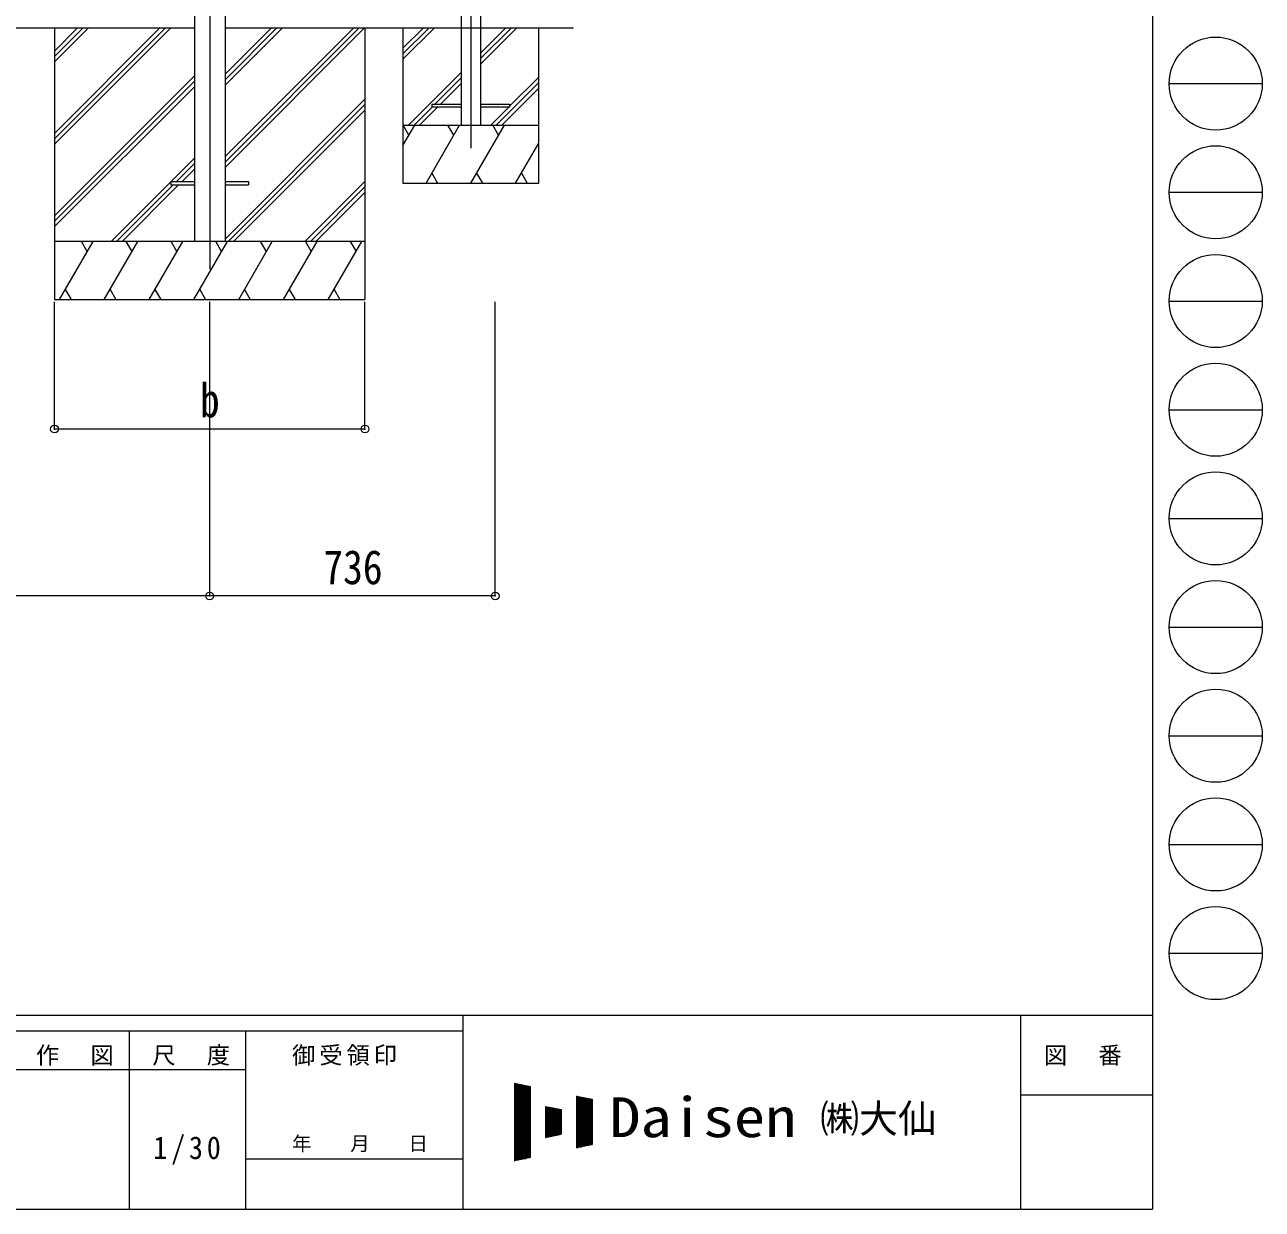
# Model space of a CAD drawing. Units: millimetres at full size; details may follow other scales. Extents: x -5590 to 5652, y -3902 to 3858.
# Drawn here: x 2463 to 5652, y -3902 to -850 of the extents above; entities that cross this region are included whole.
import ezdxf
from ezdxf.enums import TextEntityAlignment as Align

# ---------------------------------------------------------------- set-up
doc = ezdxf.new("R2010")
doc.units = ezdxf.units.MM
doc.header["$LTSCALE"] = 20
doc.header["$PDMODE"] = 32
doc.header["$PDSIZE"] = 20
for name, color, linetype, lineweight in [('0-0_0', 7, 'Continuous', 9), ('0-1_本体', 4, 'Continuous', 9), ('0-2_部品', 7, 'Continuous', 9), ('0-8_PARTS2', 2, 'Continuous', 9), ('0-A_寸法', 6, 'Continuous', 9), ('1-0_FRAME', 7, 'Continuous', 9), ('1-1_GLASS', 4, 'Continuous', 9), ('1-8', 2, 'Continuous', 9), ('F-0_240', 7, 'Continuous', 9)]:
    doc.layers.add(name, color=color, linetype=linetype, lineweight=lineweight)
doc.styles.add('ＭＳ ゴシック', font='')
doc.styles.get('ＭＳ ゴシック').set_extended_font_data('MS Gothic')

msp = doc.modelspace()

# ---------------------------------------------------------------- linework, layer by layer
at = {"layer": '0-0_0'}
for p, q in [((1547.11, -858.31), (2900.11, -858.31)), ((2539.72, -858.31), (2539.72, -1558.31)), ((2539.72, -1129.81), (2811.22, -858.31)), ((2539.72, -1143.95), (2825.36, -858.31)), ((2539.72, -1158.09), (2839.5, -858.31)), ((2539.72, -917.68), (2599.09, -858.31)), ((2539.72, -931.82), (2613.23, -858.31)), ((2539.72, -945.96), (2627.37, -858.31)), ((2979.11, -1218.17), (3338.98, -858.31)), ((2979.11, -1189.89), (3310.7, -858.31)), ((2979.11, -1204.03), (3324.84, -858.31)), ((2979.11, -1006.04), (3126.85, -858.31)), ((2979.11, -991.9), (3112.71, -858.31)), ((2979.11, -977.76), (3098.56, -858.31)), ((2979.11, -858.31), (3877.62, -858.31)), ((3339.72, -858.31), (3339.72, -1558.31)), ((2539.72, -1341.94), (2900.11, -981.55)), ((2539.72, -1356.08), (2900.11, -995.69)), ((2539.72, -1370.23), (2900.11, -1009.83)), ((2979.11, -1402.02), (3339.72, -1041.42)), ((2986.97, -1408.31), (3339.72, -1055.56)), ((3001.11, -1408.31), (3339.72, -1069.7)), ((2685.48, -1408.31), (2900.11, -1193.68)), ((2854.12, -1253.81), (2900.11, -1207.82)), ((2868.27, -1253.81), (2900.11, -1221.96)), ((2699.62, -1408.31), (2845.12, -1262.81)), ((2713.77, -1408.31), (2859.27, -1262.81)), ((3184.96, -1408.31), (3339.72, -1253.55)), ((3199.1, -1408.31), (3339.72, -1267.69)), ((3213.24, -1408.31), (3339.72, -1281.84)), ((3339.72, -1408.31), (2539.72, -1408.31)), ((2552.42, -1558.31), (2639.02, -1408.31)), ((2624.02, -1434.29), (2609.02, -1408.31)), ((2667.89, -1558.31), (2754.49, -1408.31)), ((2739.49, -1434.29), (2724.49, -1408.31)), ((2783.36, -1558.31), (2869.96, -1408.31)), ((2854.96, -1434.29), (2839.96, -1408.31)), ((2898.83, -1558.31), (2985.43, -1408.31)), ((2970.43, -1434.29), (2955.43, -1408.31)), ((3014.3, -1558.31), (3100.9, -1408.31)), ((3085.9, -1434.29), (3070.9, -1408.31)), ((3129.77, -1558.31), (3216.37, -1408.31)), ((3186.37, -1408.31), (3201.37, -1434.29)), ((3245.24, -1558.31), (3331.84, -1408.31)), ((3301.84, -1408.31), (3316.84, -1434.29)), ((2539.72, -1558.31), (3339.72, -1558.31)), ((2567.42, -1532.33), (2582.42, -1558.31)), ((2682.89, -1532.33), (2697.89, -1558.31)), ((2798.36, -1532.33), (2813.36, -1558.31)), ((2913.83, -1532.33), (2928.83, -1558.31)), ((3029.3, -1532.33), (3044.3, -1558.31)), ((3144.77, -1532.33), (3159.77, -1558.31)), ((3260.24, -1532.33), (3275.24, -1558.31))]:
    msp.add_line(p, q, dxfattribs=at)
at = {"layer": '0-1_本体'}
for p, q in [((2900.11, 1054.15), (2900.11, -1408.31)), ((2979.11, 1054.15), (2979.11, -1408.31))]:
    msp.add_line(p, q, dxfattribs=at)
at = {"layer": '0-2_部品', "color": 4}
for p, q in [((2839.72, -1253.81), (2839.72, -1262.81)), ((2839.72, -1253.81), (2900.11, -1253.81)), ((2839.72, -1262.81), (2900.11, -1262.81)), ((2979.11, -1253.81), (3039.72, -1253.81)), ((2979.11, -1262.81), (3039.72, -1262.81)), ((3039.72, -1253.81), (3039.72, -1262.81))]:
    msp.add_line(p, q, dxfattribs=at)
at = {"layer": '0-8_PARTS2'}
msp.add_line((2939.61, 1483.86), (2939.61, -1479.6), dxfattribs=at)
at = {"layer": '0-A_寸法'}
for p, q in [((2539.72, -1891.63), (2539.72, -1564.17)), ((2939.61, -2321.76), (2939.61, -1564.17)), ((3339.72, -1891.63), (3339.72, -1564.17)), ((3675.61, -2321.76), (3675.61, -1564.17)), ((3339.72, -1891.63), (2539.72, -1891.63)), ((2939.61, -2321.76), (1507.61, -2321.76)), ((3675.61, -2321.76), (2939.61, -2321.76))]:
    msp.add_line(p, q, dxfattribs=at)
for p in [(2539.72, -1891.63), (3339.72, -1891.63), (2939.61, -2321.76), (3675.61, -2321.76)]:
    msp.add_point(p, dxfattribs=at)
at = {"layer": '1-0_FRAME'}
for p, q in [((3437.62, -910.76), (3489.96, -858.41)), ((3437.62, -924.9), (3504.11, -858.41)), ((3437.62, -939.04), (3518.25, -858.41)), ((3437.62, -858.41), (3437.62, -1258.41)), ((3637.62, -951.17), (3730.38, -858.41)), ((3637.62, -937.03), (3716.24, -858.41)), ((3637.62, -922.89), (3702.1, -858.41)), ((3787.62, -1258.41), (3787.62, -858.41)), ((3452.09, -1108.41), (3587.62, -972.89)), ((3520.24, -1054.41), (3587.62, -987.03)), ((3712.61, -1060.02), (3787.62, -985.02)), ((3534.38, -1054.41), (3587.62, -1001.17)), ((3678.37, -1108.41), (3787.62, -999.16)), ((3692.51, -1108.41), (3787.62, -1013.3)), ((3466.24, -1108.41), (3512.61, -1062.03)), ((3480.38, -1108.41), (3526.38, -1062.41)), ((3664.23, -1108.41), (3710.23, -1062.41)), ((3437.62, -1161.52), (3468.28, -1108.41)), ((3437.62, -1108.41), (3787.62, -1108.41)), ((3453.28, -1134.39), (3438.28, -1108.41)), ((3497.15, -1258.41), (3583.75, -1108.41)), ((3568.75, -1134.39), (3553.75, -1108.41)), ((3612.62, -1258.41), (3699.22, -1108.41)), ((3684.22, -1134.39), (3669.22, -1108.41)), ((3728.09, -1258.41), (3787.62, -1155.31)), ((3512.15, -1232.43), (3527.15, -1258.41)), ((3627.62, -1232.43), (3642.62, -1258.41)), ((3743.09, -1232.43), (3758.09, -1258.41)), ((3437.62, -1258.41), (3787.62, -1258.41))]:
    msp.add_line(p, q, dxfattribs=at)
at = {"layer": '1-1_GLASS'}
for p, q in [((3587.62, 1021.8), (3587.62, -1108.41)), ((3637.62, 1021.8), (3637.62, -1108.41)), ((3587.62, -1062.41), (3512.62, -1062.41)), ((3637.62, -1054.41), (3712.62, -1054.41))]:
    msp.add_line(p, q, dxfattribs=at)
for points in [[(3512.62, -1062.41), (3512.62, -1054.41), (3587.62, -1054.41)], [(3712.62, -1054.41), (3712.62, -1062.41), (3637.62, -1062.41)]]:
    msp.add_lwpolyline(points, dxfattribs=at)
at = {"layer": '1-8'}
msp.add_line((3612.62, 1028.76), (3612.62, -1168.09), dxfattribs=at)
at = {"layer": 'F-0_240', "color": 5}
for p, q in [((5369.7, 3858.23), (5369.7, -3901.77)), ((-5590.3, -3401.77), (5369.7, -3401.77)), ((3591.86, -3401.77), (3591.86, -3901.77)), ((5029.7, -3401.77), (5029.7, -3901.77)), ((-5590.3, -3441.77), (3591.86, -3441.77)), ((2731.86, -3441.77), (2731.86, -3901.77)), ((3031.86, -3441.77), (3031.86, -3901.77)), ((1831.86, -3541.77), (3031.86, -3541.77)), ((5029.7, -3606.77), (5369.7, -3606.77)), ((3031.86, -3771.77), (3591.86, -3771.77)), ((-5590.3, -3901.77), (5369.7, -3901.77))]:
    msp.add_line(p, q, dxfattribs=at)
at = {"layer": 'F-0_240', "color": 4}
for p, q in [((5412.44, -1001.77), (5652.44, -1001.77)), ((5412.44, -1281.77), (5652.44, -1281.77)), ((5412.44, -1561.77), (5652.44, -1561.77)), ((5412.44, -1841.77), (5652.44, -1841.77)), ((5412.44, -2121.77), (5652.44, -2121.77)), ((5412.44, -2401.77), (5652.44, -2401.77)), ((5412.44, -2681.77), (5652.44, -2681.77)), ((5412.44, -2961.77), (5652.44, -2961.77)), ((5412.44, -3241.77), (5652.44, -3241.77))]:
    msp.add_line(p, q, dxfattribs=at)
at = {"layer": 'F-0_240'}
for p, q in [((3725.17, -3576.84), (3765.17, -3585.17)), ((3725.17, -3576.84), (3725.17, -3776.84)), ((3725.17, -3578.72), (3734.2, -3578.72)), ((3725.17, -3580.72), (3743.8, -3580.72)), ((3725.17, -3582.72), (3753.4, -3582.72)), ((3725.17, -3584.72), (3763, -3584.72)), ((3725.17, -3586.72), (3765.17, -3586.72)), ((3725.17, -3588.72), (3765.17, -3588.72)), ((3725.17, -3590.72), (3765.17, -3590.72)), ((3725.17, -3592.72), (3765.17, -3592.72)), ((3725.17, -3594.72), (3765.17, -3594.72)), ((3725.17, -3596.72), (3765.17, -3596.72)), ((3725.17, -3598.72), (3765.17, -3598.72)), ((3725.17, -3600.72), (3765.17, -3600.72)), ((3725.17, -3602.72), (3765.17, -3602.72)), ((3726.35, -3776.59), (3726.35, -3577.08)), ((3728.35, -3776.17), (3728.35, -3577.5)), ((3730.35, -3775.76), (3730.35, -3577.92)), ((3732.35, -3775.34), (3732.35, -3578.33)), ((3734.35, -3774.92), (3734.35, -3578.75)), ((3736.35, -3774.51), (3736.35, -3579.17)), ((3738.35, -3774.09), (3738.35, -3579.58)), ((3740.35, -3773.67), (3740.35, -3580)), ((3742.35, -3773.26), (3742.35, -3580.42)), ((3744.35, -3772.84), (3744.35, -3580.83)), ((3746.35, -3772.42), (3746.35, -3581.25)), ((3748.35, -3772.01), (3748.35, -3581.67)), ((3750.35, -3771.59), (3750.35, -3582.08)), ((3752.35, -3771.17), (3752.35, -3582.5)), ((3754.35, -3770.76), (3754.35, -3582.92)), ((3756.35, -3770.34), (3756.35, -3583.33)), ((3758.35, -3769.92), (3758.35, -3583.75)), ((3760.35, -3769.51), (3760.35, -3584.17)), ((3762.35, -3769.09), (3762.35, -3584.58)), ((3764.35, -3768.67), (3764.35, -3585)), ((3765.17, -3585.17), (3765.17, -3768.5)), ((3725.17, -3604.72), (3765.17, -3604.72)), ((3725.17, -3606.72), (3765.17, -3606.72)), ((3725.17, -3608.72), (3765.17, -3608.72)), ((3725.17, -3610.72), (3765.17, -3610.72)), ((3725.17, -3612.72), (3765.17, -3612.72)), ((3725.17, -3614.72), (3765.17, -3614.72)), ((3725.17, -3616.72), (3765.17, -3616.72)), ((3725.17, -3618.72), (3765.17, -3618.72)), ((3725.17, -3620.72), (3765.17, -3620.72)), ((3725.17, -3622.72), (3765.17, -3622.72)), ((3725.17, -3624.72), (3765.17, -3624.72)), ((3725.17, -3626.72), (3765.17, -3626.72)), ((3725.17, -3628.72), (3765.17, -3628.72)), ((3725.17, -3630.72), (3765.17, -3630.72)), ((3725.17, -3632.72), (3765.17, -3632.72)), ((3725.17, -3634.72), (3765.17, -3634.72)), ((3885.17, -3610.17), (3925.17, -3618.5)), ((3885.17, -3610.17), (3885.17, -3743.5)), ((3885.17, -3610.72), (3887.8, -3610.72)), ((3885.17, -3612.72), (3897.4, -3612.72)), ((3885.17, -3614.72), (3907, -3614.72)), ((3885.17, -3616.72), (3916.6, -3616.72)), ((3885.17, -3618.72), (3925.17, -3618.72)), ((3885.17, -3620.72), (3925.17, -3620.72)), ((3885.17, -3622.72), (3925.17, -3622.72)), ((3885.17, -3624.72), (3925.17, -3624.72)), ((3885.17, -3626.72), (3925.17, -3626.72)), ((3885.17, -3628.72), (3925.17, -3628.72)), ((3885.17, -3630.72), (3925.17, -3630.72)), ((3885.17, -3632.72), (3925.17, -3632.72)), ((3885.17, -3634.72), (3925.17, -3634.72)), ((3886.35, -3743.26), (3886.35, -3610.42)), ((3888.35, -3742.84), (3888.35, -3610.83)), ((3890.35, -3742.42), (3890.35, -3611.25)), ((3892.35, -3742.01), (3892.35, -3611.67)), ((3894.35, -3741.59), (3894.35, -3612.08)), ((3896.35, -3741.17), (3896.35, -3612.5)), ((3898.35, -3740.76), (3898.35, -3612.92)), ((3900.35, -3740.34), (3900.35, -3613.33)), ((3902.35, -3739.92), (3902.35, -3613.75)), ((3904.35, -3739.51), (3904.35, -3614.17)), ((3906.35, -3739.09), (3906.35, -3614.58)), ((3908.35, -3738.67), (3908.35, -3615)), ((3910.35, -3738.26), (3910.35, -3615.42)), ((3912.35, -3737.84), (3912.35, -3615.83)), ((3914.35, -3737.42), (3914.35, -3616.25)), ((3916.35, -3737.01), (3916.35, -3616.67)), ((3918.35, -3736.59), (3918.35, -3617.08)), ((3920.35, -3736.17), (3920.35, -3617.5)), ((3922.35, -3735.76), (3922.35, -3617.92)), ((3924.35, -3735.34), (3924.35, -3618.33)), ((3925.17, -3618.5), (3925.17, -3735.17)), ((3725.17, -3636.72), (3765.17, -3636.72)), ((3725.17, -3638.72), (3765.17, -3638.72)), ((3725.17, -3640.72), (3765.17, -3640.72)), ((3725.17, -3642.72), (3765.17, -3642.72)), ((3725.17, -3644.72), (3765.17, -3644.72)), ((3725.17, -3646.72), (3765.17, -3646.72)), ((3725.17, -3648.72), (3765.17, -3648.72)), ((3725.17, -3650.72), (3765.17, -3650.72)), ((3725.17, -3652.72), (3765.17, -3652.72)), ((3725.17, -3654.72), (3765.17, -3654.72)), ((3725.17, -3656.72), (3765.17, -3656.72)), ((3725.17, -3658.72), (3765.17, -3658.72)), ((3725.17, -3660.72), (3765.17, -3660.72)), ((3725.17, -3662.72), (3765.17, -3662.72)), ((3725.17, -3664.72), (3765.17, -3664.72)), ((3725.17, -3666.72), (3765.17, -3666.72)), ((3805.17, -3636.84), (3845.17, -3645.17)), ((3805.17, -3636.84), (3805.17, -3716.84)), ((3805.17, -3638.72), (3814.2, -3638.72)), ((3805.17, -3640.72), (3823.8, -3640.72)), ((3805.17, -3642.72), (3833.4, -3642.72)), ((3805.17, -3644.72), (3843, -3644.72)), ((3805.17, -3646.72), (3845.17, -3646.72)), ((3805.17, -3648.72), (3845.17, -3648.72)), ((3805.17, -3650.72), (3845.17, -3650.72)), ((3805.17, -3652.72), (3845.17, -3652.72)), ((3805.17, -3654.72), (3845.17, -3654.72)), ((3805.17, -3656.72), (3845.17, -3656.72)), ((3805.17, -3658.72), (3845.17, -3658.72)), ((3805.17, -3660.72), (3845.17, -3660.72)), ((3805.17, -3662.72), (3845.17, -3662.72)), ((3805.17, -3664.72), (3845.17, -3664.72)), ((3805.17, -3666.72), (3845.17, -3666.72)), ((3806.35, -3716.59), (3806.35, -3637.08)), ((3808.35, -3716.17), (3808.35, -3637.5)), ((3810.35, -3715.76), (3810.35, -3637.92)), ((3812.35, -3715.34), (3812.35, -3638.33)), ((3814.35, -3714.92), (3814.35, -3638.75)), ((3816.35, -3714.51), (3816.35, -3639.17)), ((3818.35, -3714.09), (3818.35, -3639.58)), ((3820.35, -3713.67), (3820.35, -3640)), ((3822.35, -3713.26), (3822.35, -3640.42)), ((3824.35, -3712.84), (3824.35, -3640.83)), ((3826.35, -3712.42), (3826.35, -3641.25)), ((3828.35, -3712.01), (3828.35, -3641.67)), ((3830.35, -3711.59), (3830.35, -3642.08)), ((3832.35, -3711.17), (3832.35, -3642.5)), ((3834.35, -3710.76), (3834.35, -3642.92)), ((3836.35, -3710.34), (3836.35, -3643.33)), ((3838.35, -3709.92), (3838.35, -3643.75)), ((3840.35, -3709.51), (3840.35, -3644.17)), ((3842.35, -3709.09), (3842.35, -3644.58)), ((3844.35, -3708.67), (3844.35, -3645)), ((3845.17, -3645.17), (3845.17, -3708.5)), ((3885.17, -3636.72), (3925.17, -3636.72)), ((3885.17, -3638.72), (3925.17, -3638.72)), ((3885.17, -3640.72), (3925.17, -3640.72)), ((3885.17, -3642.72), (3925.17, -3642.72)), ((3885.17, -3644.72), (3925.17, -3644.72)), ((3885.17, -3646.72), (3925.17, -3646.72)), ((3885.17, -3648.72), (3925.17, -3648.72)), ((3885.17, -3650.72), (3925.17, -3650.72)), ((3885.17, -3652.72), (3925.17, -3652.72)), ((3885.17, -3654.72), (3925.17, -3654.72)), ((3885.17, -3656.72), (3925.17, -3656.72)), ((3885.17, -3658.72), (3925.17, -3658.72)), ((3885.17, -3660.72), (3925.17, -3660.72)), ((3885.17, -3662.72), (3925.17, -3662.72)), ((3885.17, -3664.72), (3925.17, -3664.72)), ((3885.17, -3666.72), (3925.17, -3666.72)), ((3725.17, -3668.72), (3765.17, -3668.72)), ((3725.17, -3670.72), (3765.17, -3670.72)), ((3725.17, -3672.72), (3765.17, -3672.72)), ((3725.17, -3674.72), (3765.17, -3674.72)), ((3725.17, -3676.72), (3765.17, -3676.72)), ((3725.17, -3678.72), (3765.17, -3678.72)), ((3725.17, -3680.72), (3765.17, -3680.72)), ((3725.17, -3682.72), (3765.17, -3682.72)), ((3725.17, -3684.72), (3765.17, -3684.72)), ((3725.17, -3686.72), (3765.17, -3686.72)), ((3725.17, -3688.72), (3765.17, -3688.72)), ((3725.17, -3690.72), (3765.17, -3690.72)), ((3725.17, -3692.72), (3765.17, -3692.72)), ((3725.17, -3694.72), (3765.17, -3694.72)), ((3725.17, -3696.72), (3765.17, -3696.72)), ((3725.17, -3698.72), (3765.17, -3698.72)), ((3805.17, -3668.72), (3845.17, -3668.72)), ((3805.17, -3670.72), (3845.17, -3670.72)), ((3805.17, -3672.72), (3845.17, -3672.72)), ((3805.17, -3674.72), (3845.17, -3674.72)), ((3805.17, -3676.72), (3845.17, -3676.72)), ((3805.17, -3678.72), (3845.17, -3678.72)), ((3805.17, -3680.72), (3845.17, -3680.72)), ((3805.17, -3682.72), (3845.17, -3682.72)), ((3805.17, -3684.72), (3845.17, -3684.72)), ((3805.17, -3686.72), (3845.17, -3686.72)), ((3805.17, -3688.72), (3845.17, -3688.72)), ((3805.17, -3690.72), (3845.17, -3690.72)), ((3805.17, -3692.72), (3845.17, -3692.72)), ((3805.17, -3694.72), (3845.17, -3694.72)), ((3805.17, -3696.72), (3845.17, -3696.72)), ((3805.17, -3698.72), (3845.17, -3698.72)), ((3885.17, -3668.72), (3925.17, -3668.72)), ((3885.17, -3670.72), (3925.17, -3670.72)), ((3885.17, -3672.72), (3925.17, -3672.72)), ((3885.17, -3674.72), (3925.17, -3674.72)), ((3885.17, -3676.72), (3925.17, -3676.72)), ((3885.17, -3678.72), (3925.17, -3678.72)), ((3885.17, -3680.72), (3925.17, -3680.72)), ((3885.17, -3682.72), (3925.17, -3682.72)), ((3885.17, -3684.72), (3925.17, -3684.72)), ((3885.17, -3686.72), (3925.17, -3686.72)), ((3885.17, -3688.72), (3925.17, -3688.72)), ((3885.17, -3690.72), (3925.17, -3690.72)), ((3885.17, -3692.72), (3925.17, -3692.72)), ((3885.17, -3694.72), (3925.17, -3694.72)), ((3885.17, -3696.72), (3925.17, -3696.72)), ((3885.17, -3698.72), (3925.17, -3698.72)), ((3725.17, -3700.72), (3765.17, -3700.72)), ((3725.17, -3702.72), (3765.17, -3702.72)), ((3725.17, -3704.72), (3765.17, -3704.72)), ((3725.17, -3706.72), (3765.17, -3706.72)), ((3725.17, -3708.72), (3765.17, -3708.72)), ((3725.17, -3710.72), (3765.17, -3710.72)), ((3725.17, -3712.72), (3765.17, -3712.72)), ((3725.17, -3714.72), (3765.17, -3714.72)), ((3725.17, -3716.72), (3765.17, -3716.72)), ((3725.17, -3718.72), (3765.17, -3718.72)), ((3725.17, -3720.72), (3765.17, -3720.72)), ((3725.17, -3722.72), (3765.17, -3722.72)), ((3725.17, -3724.72), (3765.17, -3724.72)), ((3725.17, -3726.72), (3765.17, -3726.72)), ((3725.17, -3728.72), (3765.17, -3728.72)), ((3725.17, -3730.72), (3765.17, -3730.72)), ((3805.17, -3700.72), (3845.17, -3700.72)), ((3805.17, -3702.72), (3845.17, -3702.72)), ((3805.17, -3704.72), (3845.17, -3704.72)), ((3805.17, -3706.72), (3845.17, -3706.72)), ((3805.17, -3716.84), (3845.17, -3708.5)), ((3805.17, -3708.72), (3844.13, -3708.72)), ((3805.17, -3710.72), (3834.53, -3710.72)), ((3805.17, -3712.72), (3824.93, -3712.72)), ((3805.17, -3714.72), (3815.33, -3714.72)), ((3805.17, -3716.72), (3805.73, -3716.72)), ((3885.17, -3700.72), (3925.17, -3700.72)), ((3885.17, -3702.72), (3925.17, -3702.72)), ((3885.17, -3704.72), (3925.17, -3704.72)), ((3885.17, -3706.72), (3925.17, -3706.72)), ((3885.17, -3708.72), (3925.17, -3708.72)), ((3885.17, -3710.72), (3925.17, -3710.72)), ((3885.17, -3712.72), (3925.17, -3712.72)), ((3885.17, -3714.72), (3925.17, -3714.72)), ((3885.17, -3716.72), (3925.17, -3716.72)), ((3885.17, -3718.72), (3925.17, -3718.72)), ((3885.17, -3720.72), (3925.17, -3720.72)), ((3885.17, -3722.72), (3925.17, -3722.72)), ((3885.17, -3724.72), (3925.17, -3724.72)), ((3885.17, -3726.72), (3925.17, -3726.72)), ((3885.17, -3728.72), (3925.17, -3728.72)), ((3885.17, -3730.72), (3925.17, -3730.72)), ((3725.17, -3732.72), (3765.17, -3732.72)), ((3725.17, -3734.72), (3765.17, -3734.72)), ((3725.17, -3736.72), (3765.17, -3736.72)), ((3725.17, -3738.72), (3765.17, -3738.72)), ((3725.17, -3740.72), (3765.17, -3740.72)), ((3725.17, -3742.72), (3765.17, -3742.72)), ((3725.17, -3744.72), (3765.17, -3744.72)), ((3725.17, -3746.72), (3765.17, -3746.72)), ((3725.17, -3748.72), (3765.17, -3748.72)), ((3725.17, -3750.72), (3765.17, -3750.72)), ((3725.17, -3752.72), (3765.17, -3752.72)), ((3725.17, -3754.72), (3765.17, -3754.72)), ((3725.17, -3756.72), (3765.17, -3756.72)), ((3725.17, -3758.72), (3765.17, -3758.72)), ((3725.17, -3760.72), (3765.17, -3760.72)), ((3725.17, -3762.72), (3765.17, -3762.72)), ((3885.17, -3732.72), (3925.17, -3732.72)), ((3885.17, -3734.72), (3925.17, -3734.72)), ((3925.17, -3735.17), (3885.17, -3743.5)), ((3885.17, -3736.72), (3917.73, -3736.72)), ((3885.17, -3738.72), (3908.13, -3738.72)), ((3885.17, -3740.72), (3898.53, -3740.72)), ((3885.17, -3742.72), (3888.93, -3742.72)), ((3725.17, -3764.72), (3765.17, -3764.72)), ((3725.17, -3766.72), (3765.17, -3766.72)), ((3765.17, -3768.5), (3725.17, -3776.84)), ((3725.17, -3768.72), (3764.13, -3768.72)), ((3725.17, -3770.72), (3754.53, -3770.72)), ((3725.17, -3772.72), (3744.93, -3772.72)), ((3725.17, -3774.72), (3735.33, -3774.72)), ((3725.17, -3776.72), (3725.73, -3776.72))]:
    msp.add_line(p, q, dxfattribs=at)
at = {"layer": 'F-0_240', "color": 4}
for centre in [(5532.44, -1001.77), (5532.44, -1281.77), (5532.44, -1561.77), (5532.44, -1841.77), (5532.44, -2121.77), (5532.44, -2401.77), (5532.44, -2681.77), (5532.44, -2961.77), (5532.44, -3241.77)]:
    msp.add_circle(centre, 120, dxfattribs=at)

# ---------------------------------------------------------------- texts
at = {"layer": '0-A_寸法', "color": 7, "style": 'ＭＳ ゴシック', "width": 0.85}
for s, p in [('b', (2914.61, -1887.63)), ('736', (3232.61, -2317.76))]:
    msp.add_text(s, height=87.98, dxfattribs=at).set_placement(p, align=Align.BOTTOM_LEFT)
at = {"layer": 'F-0_240', "style": 'ＭＳ ゴシック', "width": 1.15}
msp.add_text('Daisen', height=102.6, dxfattribs=at).set_placement((3969.74, -3746.84), align=Align.BOTTOM_LEFT)
at = {"layer": 'F-0_240', "style": 'ＭＳ ゴシック'}
for s, height, p in [('㈱大仙\u3000', 73.31, (4513.34, -3726.84)), ('年\u3000\u3000月\u3000\u3000日', 36.66, (3151.86, -3761.77))]:
    msp.add_text(s, height=height, dxfattribs=at).set_placement(p, align=Align.BOTTOM_LEFT)
at = {"layer": 'F-0_240', "attachment_point": 7, "style": 'ＭＳ ゴシック'}
for s, insert, char_height in [('\\T1.17;尺\u3000度', (2791.86, -3531.77), 43.99), ('\\T1.17;御受領印', (3151.86, -3531.77), 43.99), ('\\T1.17;作\u3000図', (2491.86, -3531.77), 43.99), ('\\T1.17;図\u3000番', (5089.69, -3531.77), 43.99), ('\\T1.28;\\W0.9;1/30', (2794.36, -3786.77), 58.65)]:
    msp.add_mtext(s, dxfattribs=dict(at, insert=insert, char_height=char_height))

doc.saveas('drawing.dxf')
